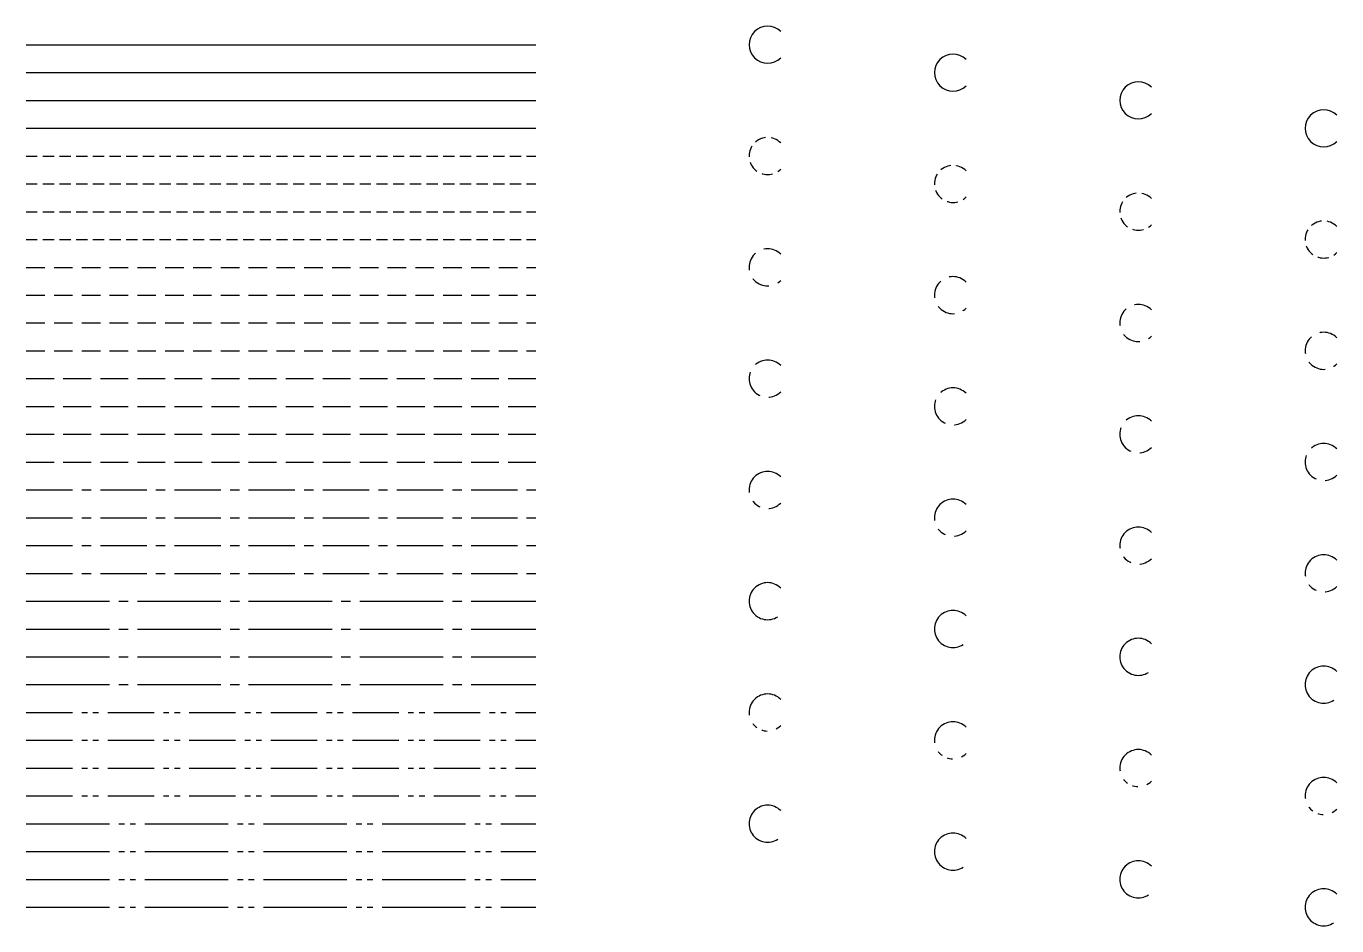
# Model space of a CAD drawing. Units: millimetres on the paper. Extents: x -60 to 81, y -47 to 50.
import ezdxf

# ---------------------------------------------------------------- set-up
doc = ezdxf.new("R2010")
doc.units = ezdxf.units.MM
for name, pattern in [('CHAIN1', [8, 5, -1, 1, -1]), ('CHAIN2', [12, 9, -1, 1, -1]), ('DASHED1', [1.8, 1.2, -0.6]), ('DASHED2', [3, 2, -1]), ('DASHED3', [4, 3, -1]), ('DOUBLE_CHAIN1', [8.8, 5, -1, 0.6, -0.6, 0.6, -1]), ('DOUBLE_CHAIN2', [12.8, 9, -1, 0.6, -0.6, 0.6, -1])]:
    doc.linetypes.add(name, pattern=pattern)
for name, color, linetype in [('0-1_Defpoints', 4, 'Continuous'), ('0-2', 7, 'DASHED1'), ('0-3', 3, 'DASHED2'), ('0-4', 2, 'DASHED3'), ('0-5', 6, 'CHAIN1'), ('0-6', 5, 'CHAIN2'), ('0-7', 134, 'DOUBLE_CHAIN1'), ('0-8', 1, 'DOUBLE_CHAIN2')]:
    doc.layers.add(name, color=color, linetype=linetype)

msp = doc.modelspace()

# ---------------------------------------------------------------- linework, layer by layer
at = {"layer": '0-1_Defpoints'}
for p, q in [((-60, 48), (-5, 48)), ((-60, 45), (-5, 45)), ((-60, 42), (-5, 42)), ((-60, 39), (-5, 39))]:
    msp.add_line(p, q, dxfattribs=at)
for centre in [(20, 48), (40, 45), (60, 42), (80, 39)]:
    msp.add_arc(centre, 2, 45, 315, dxfattribs=at)
at = {"layer": '0-2'}
for p, q in [((-60, 36), (-5, 36)), ((-60, 33), (-5, 33)), ((-60, 30), (-5, 30)), ((-60, 27), (-5, 27))]:
    msp.add_line(p, q, dxfattribs=at)
for centre in [(20, 36), (40, 33), (60, 30), (80, 27)]:
    msp.add_arc(centre, 2, 45, 315, dxfattribs=at)
at = {"layer": '0-3'}
for p, q in [((-60, 24), (-5, 24)), ((-60, 21), (-5, 21)), ((-60, 18), (-5, 18)), ((-60, 15), (-5, 15))]:
    msp.add_line(p, q, dxfattribs=at)
for centre in [(20, 24), (40, 21), (60, 18), (80, 15)]:
    msp.add_arc(centre, 2, 45, 315, dxfattribs=at)
at = {"layer": '0-4'}
for p, q in [((-60, 12), (-5, 12)), ((-60, 9), (-5, 9)), ((-60, 6), (-5, 6)), ((-60, 3), (-5, 3))]:
    msp.add_line(p, q, dxfattribs=at)
for centre in [(20, 12), (40, 9), (60, 6), (80, 3)]:
    msp.add_arc(centre, 2, 45, 315, dxfattribs=at)
at = {"layer": '0-5'}
for p, q in [((-60, 0), (-5, 0)), ((-60, -3), (-5, -3)), ((-60, -6), (-5, -6)), ((-60, -9), (-5, -9))]:
    msp.add_line(p, q, dxfattribs=at)
for centre in [(20, 0), (40, -3), (60, -6), (80, -9)]:
    msp.add_arc(centre, 2, 45, 315, dxfattribs=at)
at = {"layer": '0-6'}
for p, q in [((-60, -12), (-5, -12)), ((-60, -15), (-5, -15)), ((-60, -18), (-5, -18)), ((-60, -21), (-5, -21))]:
    msp.add_line(p, q, dxfattribs=at)
for centre in [(20, -12), (40, -15), (60, -18), (80, -21)]:
    msp.add_arc(centre, 2, 45, 315, dxfattribs=at)
at = {"layer": '0-7'}
for p, q in [((-60, -24), (-5, -24)), ((-60, -27), (-5, -27)), ((-60, -30), (-5, -30)), ((-60, -33), (-5, -33))]:
    msp.add_line(p, q, dxfattribs=at)
for centre in [(20, -24), (40, -27), (60, -30), (80, -33)]:
    msp.add_arc(centre, 2, 45, 315, dxfattribs=at)
at = {"layer": '0-8'}
for p, q in [((-60, -36), (-5, -36)), ((-60, -39), (-5, -39)), ((-60, -42), (-5, -42)), ((-60, -45), (-5, -45))]:
    msp.add_line(p, q, dxfattribs=at)
for centre in [(20, -36), (40, -39), (60, -42), (80, -45)]:
    msp.add_arc(centre, 2, 45, 315, dxfattribs=at)

doc.saveas('drawing.dxf')
